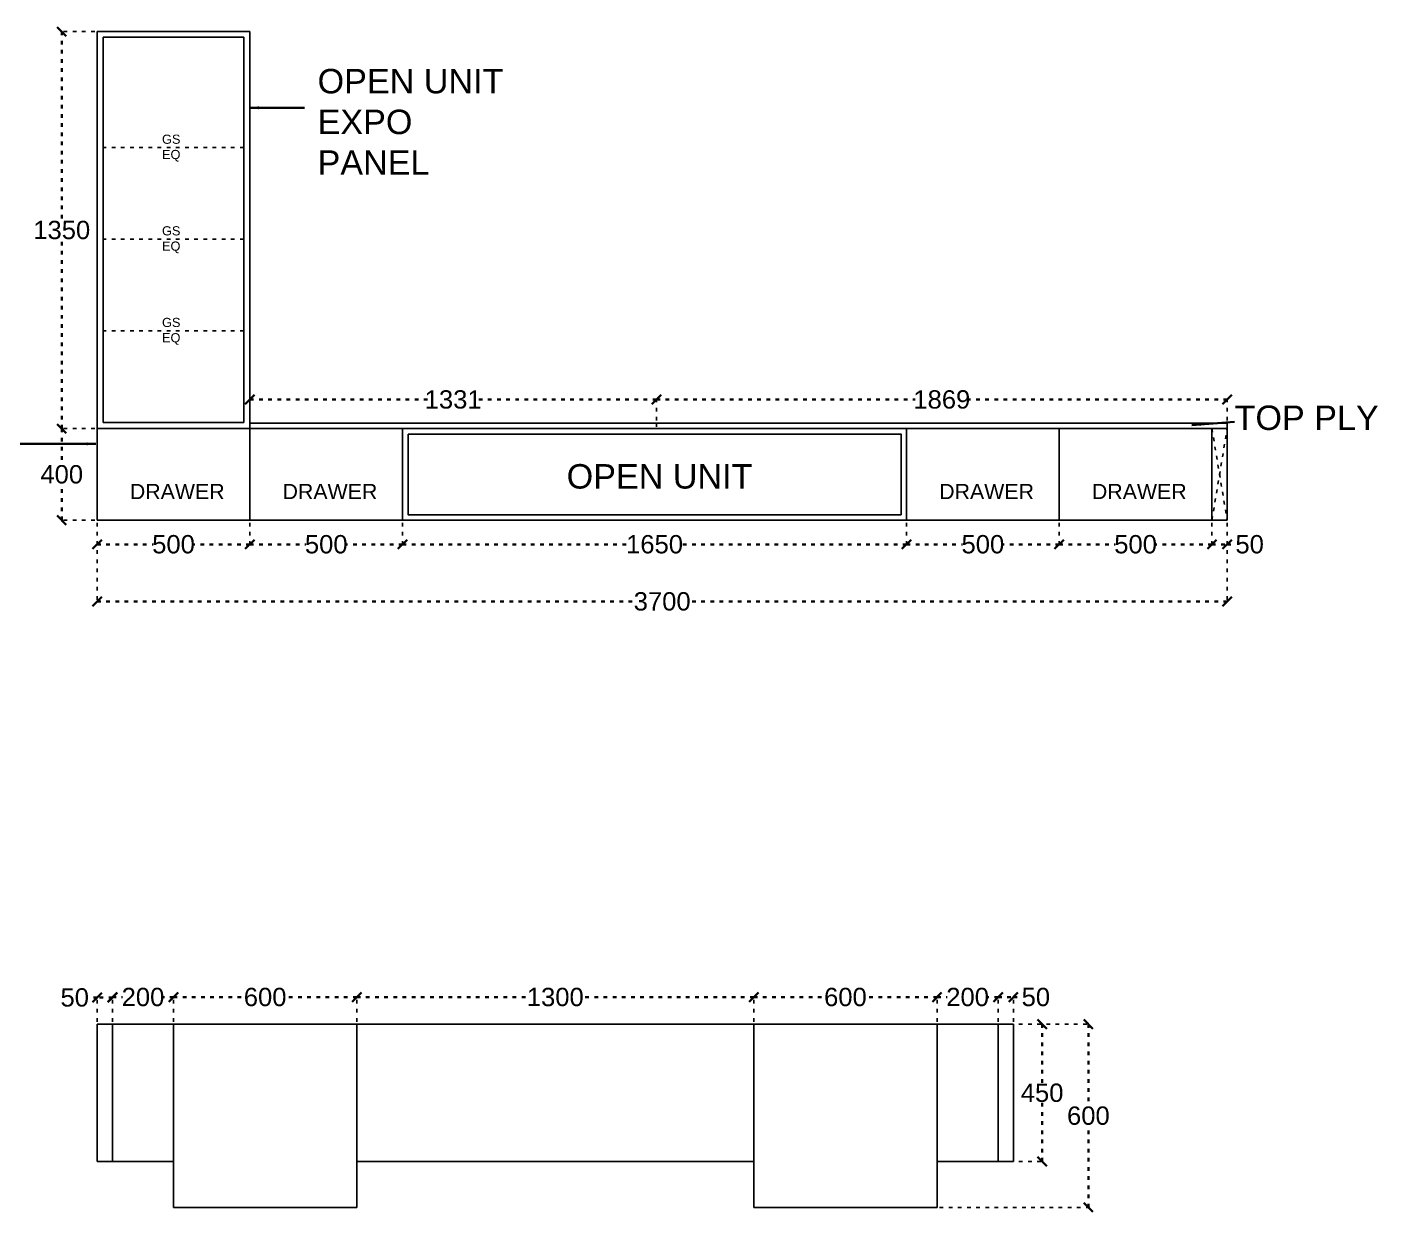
# Model space of a CAD drawing. Header units: millimetres. Extents: x 220712 to 1505573, y -354410 to 241923.
# Drawn here: x 316048 to 320472, y 122297 to 126177 of the extents above; entities that cross this region are included whole.
import ezdxf

# ---------------------------------------------------------------- set-up
doc = ezdxf.new("R2010")
doc.units = ezdxf.units.MM
doc.header["$MEASUREMENT"] = 0
doc.linetypes.add('ACAD_ISO03W100', pattern=[30, 12, -18])
doc.layers.add('Walls', color=253, linetype='Continuous')
doc.layers.add('Words', color=7, linetype='Continuous')
doc.styles.get("Standard").update_dxf_attribs({"font": 'arial.ttf'})
doc.dimstyles.get("Standard").update_dxf_attribs({"dimtxt": 60, "dimasz": 30, "dimexe": 7.75, "dimexo": 8.13, "dimgap": 0.63, "dimtad": 0, "dimtih": 1, "dimtoh": 1, "dimdec": 0, "dimzin": 0, "dimtxsty": 'Standard', "dimblk": 'OBLIQUE', "dimcen": 2.25, "dimclrd": 1, "dimclre": 1, "dimclrt": 1, "dimadec": 0, "dimazin": 0, "dimtfac": 1, "dimtdec": 0, "dimtofl": 0, "dimtmove": 0, "dimatfit": 3, "dimfxl": 1, "dimtolj": 1, "dimtzin": 0, "dimlwd": 30, "dimarcsym": 0})

# ---------------------------------------------------------------- blocks, each defined once
blk = doc.blocks.new('_Oblique')
at = {"color": 0, "linetype": 'ByBlock', "lineweight": -2}
blk.add_line((-0.5, -0.5), (0.5, 0.5), dxfattribs=at)
blk = doc.blocks.new('*D973')
at = {"layer": 'Defpoints', "color": 0, "linetype": 'ACAD_ISO03W100', "transparency": 16777216}
for p in [(316277.8, 124562.3), (316777.8, 124562.3), (316777.8, 124483.3)]:
    blk.add_point(p, dxfattribs=at)
at = {"layer": 'Walls', "color": 1, "linetype": 'ACAD_ISO03W100', "lineweight": -2, "transparency": 16777216}
for p, q in [((316277.8, 124554.1), (316277.8, 124475.5)), ((316777.8, 124554.1), (316777.8, 124475.5))]:
    blk.add_line(p, q, dxfattribs=at)
at = {"layer": 'Walls', "color": 1, "linetype": 'ACAD_ISO03W100', "lineweight": 30, "transparency": 16777216}
for p, q in [((316277.8, 124483.3), (316461, 124483.3)), ((316777.8, 124483.3), (316594.7, 124483.3))]:
    blk.add_line(p, q, dxfattribs=at)
at = {"layer": 'Walls', "color": 1, "linetype": 'ACAD_ISO03W100', "lineweight": 30, "transparency": 16777216, "xscale": 30, "yscale": 30, "zscale": 30, "rotation": 180}
blk.add_blockref('_Oblique', (316277.8, 124483.3), dxfattribs=at)
at = {"layer": 'Walls', "color": 1, "linetype": 'ACAD_ISO03W100', "lineweight": 30, "transparency": 16777216, "xscale": 30, "yscale": 30, "zscale": 30}
blk.add_blockref('_Oblique', (316777.8, 124483.3), dxfattribs=at)
at = {"layer": 'Walls', "color": 1, "linetype": 'ACAD_ISO03W100', "transparency": 16777216, "insert": (316527.8, 124483.3), "char_height": 60, "attachment_point": 5}
blk.add_mtext('\\A1;500', dxfattribs=at)
blk = doc.blocks.new('*D974')
at = {"layer": 'Defpoints', "color": 0, "linetype": 'ACAD_ISO03W100', "transparency": 16777216}
for p in [(316777.8, 124562.3), (317277.8, 124562.3), (317277.8, 124483.3)]:
    blk.add_point(p, dxfattribs=at)
at = {"layer": 'Walls', "color": 1, "linetype": 'ACAD_ISO03W100', "lineweight": -2, "transparency": 16777216}
for p, q in [((316777.8, 124554.1), (316777.8, 124475.5)), ((317277.8, 124554.1), (317277.8, 124475.5))]:
    blk.add_line(p, q, dxfattribs=at)
at = {"layer": 'Walls', "color": 1, "linetype": 'ACAD_ISO03W100', "lineweight": 30, "transparency": 16777216}
for p, q in [((316777.8, 124483.3), (316961, 124483.3)), ((317277.8, 124483.3), (317094.7, 124483.3))]:
    blk.add_line(p, q, dxfattribs=at)
at = {"layer": 'Walls', "color": 1, "linetype": 'ACAD_ISO03W100', "lineweight": 30, "transparency": 16777216, "xscale": 30, "yscale": 30, "zscale": 30, "rotation": 180}
blk.add_blockref('_Oblique', (316777.8, 124483.3), dxfattribs=at)
at = {"layer": 'Walls', "color": 1, "linetype": 'ACAD_ISO03W100', "lineweight": 30, "transparency": 16777216, "xscale": 30, "yscale": 30, "zscale": 30}
blk.add_blockref('_Oblique', (317277.8, 124483.3), dxfattribs=at)
at = {"layer": 'Walls', "color": 1, "linetype": 'ACAD_ISO03W100', "transparency": 16777216, "insert": (317027.8, 124483.3), "char_height": 60, "attachment_point": 5}
blk.add_mtext('\\A1;500', dxfattribs=at)
blk = doc.blocks.new('*D975')
at = {"layer": 'Defpoints', "color": 0, "linetype": 'ACAD_ISO03W100', "transparency": 16777216}
for p in [(317277.8, 124562.3), (318927.8, 124562.3), (318927.8, 124483.3)]:
    blk.add_point(p, dxfattribs=at)
at = {"layer": 'Walls', "color": 1, "linetype": 'ACAD_ISO03W100', "lineweight": -2, "transparency": 16777216}
for p, q in [((317277.8, 124554.1), (317277.8, 124475.5)), ((318927.8, 124554.1), (318927.8, 124475.5))]:
    blk.add_line(p, q, dxfattribs=at)
at = {"layer": 'Walls', "color": 1, "linetype": 'ACAD_ISO03W100', "lineweight": 30, "transparency": 16777216}
for p, q in [((317277.8, 124483.3), (318015.5, 124483.3)), ((318927.8, 124483.3), (318190.1, 124483.3))]:
    blk.add_line(p, q, dxfattribs=at)
at = {"layer": 'Walls', "color": 1, "linetype": 'ACAD_ISO03W100', "lineweight": 30, "transparency": 16777216, "xscale": 30, "yscale": 30, "zscale": 30, "rotation": 180}
blk.add_blockref('_Oblique', (317277.8, 124483.3), dxfattribs=at)
at = {"layer": 'Walls', "color": 1, "linetype": 'ACAD_ISO03W100', "lineweight": 30, "transparency": 16777216, "xscale": 30, "yscale": 30, "zscale": 30}
blk.add_blockref('_Oblique', (318927.8, 124483.3), dxfattribs=at)
at = {"layer": 'Walls', "color": 1, "linetype": 'ACAD_ISO03W100', "transparency": 16777216, "insert": (318102.8, 124483.3), "char_height": 60, "attachment_point": 5}
blk.add_mtext('\\A1;1650', dxfattribs=at)
blk = doc.blocks.new('*D976')
at = {"layer": 'Defpoints', "color": 0, "linetype": 'ACAD_ISO03W100', "transparency": 16777216}
for p in [(318927.8, 124562.3), (319427.8, 124562.3), (319427.8, 124483.3)]:
    blk.add_point(p, dxfattribs=at)
at = {"layer": 'Walls', "color": 1, "linetype": 'ACAD_ISO03W100', "lineweight": -2, "transparency": 16777216}
for p, q in [((318927.8, 124554.1), (318927.8, 124475.5)), ((319427.8, 124554.1), (319427.8, 124475.5))]:
    blk.add_line(p, q, dxfattribs=at)
at = {"layer": 'Walls', "color": 1, "linetype": 'ACAD_ISO03W100', "lineweight": 30, "transparency": 16777216}
for p, q in [((318927.8, 124483.3), (319111, 124483.3)), ((319427.8, 124483.3), (319244.7, 124483.3))]:
    blk.add_line(p, q, dxfattribs=at)
at = {"layer": 'Walls', "color": 1, "linetype": 'ACAD_ISO03W100', "lineweight": 30, "transparency": 16777216, "xscale": 30, "yscale": 30, "zscale": 30, "rotation": 180}
blk.add_blockref('_Oblique', (318927.8, 124483.3), dxfattribs=at)
at = {"layer": 'Walls', "color": 1, "linetype": 'ACAD_ISO03W100', "lineweight": 30, "transparency": 16777216, "xscale": 30, "yscale": 30, "zscale": 30}
blk.add_blockref('_Oblique', (319427.8, 124483.3), dxfattribs=at)
at = {"layer": 'Walls', "color": 1, "linetype": 'ACAD_ISO03W100', "transparency": 16777216, "insert": (319177.8, 124483.3), "char_height": 60, "attachment_point": 5}
blk.add_mtext('\\A1;500', dxfattribs=at)
blk = doc.blocks.new('*D977')
at = {"layer": 'Defpoints', "color": 0, "linetype": 'ACAD_ISO03W100', "transparency": 16777216}
for p in [(319427.8, 124562.3), (319927.8, 124562.3), (319927.8, 124483.3)]:
    blk.add_point(p, dxfattribs=at)
at = {"layer": 'Walls', "color": 1, "linetype": 'ACAD_ISO03W100', "lineweight": -2, "transparency": 16777216}
for p, q in [((319427.8, 124554.1), (319427.8, 124475.5)), ((319927.8, 124554.1), (319927.8, 124475.5))]:
    blk.add_line(p, q, dxfattribs=at)
at = {"layer": 'Walls', "color": 1, "linetype": 'ACAD_ISO03W100', "lineweight": 30, "transparency": 16777216}
for p, q in [((319427.8, 124483.3), (319611, 124483.3)), ((319927.8, 124483.3), (319744.7, 124483.3))]:
    blk.add_line(p, q, dxfattribs=at)
at = {"layer": 'Walls', "color": 1, "linetype": 'ACAD_ISO03W100', "lineweight": 30, "transparency": 16777216, "xscale": 30, "yscale": 30, "zscale": 30, "rotation": 180}
blk.add_blockref('_Oblique', (319427.8, 124483.3), dxfattribs=at)
at = {"layer": 'Walls', "color": 1, "linetype": 'ACAD_ISO03W100', "lineweight": 30, "transparency": 16777216, "xscale": 30, "yscale": 30, "zscale": 30}
blk.add_blockref('_Oblique', (319927.8, 124483.3), dxfattribs=at)
at = {"layer": 'Walls', "color": 1, "linetype": 'ACAD_ISO03W100', "transparency": 16777216, "insert": (319677.8, 124483.3), "char_height": 60, "attachment_point": 5}
blk.add_mtext('\\A1;500', dxfattribs=at)
blk = doc.blocks.new('*D978')
at = {"layer": 'Defpoints', "color": 0, "linetype": 'ACAD_ISO03W100', "transparency": 16777216}
for p in [(319927.8, 124562.3), (319977.8, 124562.3), (319977.8, 124483.3)]:
    blk.add_point(p, dxfattribs=at)
at = {"layer": 'Walls', "color": 1, "linetype": 'ACAD_ISO03W100', "lineweight": -2, "transparency": 16777216}
for p, q in [((319927.8, 124554.1), (319927.8, 124475.5)), ((319977.8, 124554.1), (319977.8, 124475.5))]:
    blk.add_line(p, q, dxfattribs=at)
at = {"layer": 'Walls', "color": 1, "linetype": 'ACAD_ISO03W100', "lineweight": 30, "transparency": 16777216}
for p, q in [((319927.8, 124483.3), (319977.8, 124483.3)), ((319977.8, 124483.3), (320007.8, 124483.3))]:
    blk.add_line(p, q, dxfattribs=at)
at = {"layer": 'Walls', "color": 1, "linetype": 'ACAD_ISO03W100', "lineweight": 30, "transparency": 16777216, "xscale": 30, "yscale": 30, "zscale": 30, "rotation": 180}
blk.add_blockref('_Oblique', (319927.8, 124483.3), dxfattribs=at)
at = {"layer": 'Walls', "color": 1, "linetype": 'ACAD_ISO03W100', "lineweight": 30, "transparency": 16777216, "xscale": 30, "yscale": 30, "zscale": 30}
blk.add_blockref('_Oblique', (319977.8, 124483.3), dxfattribs=at)
at = {"layer": 'Walls', "color": 1, "linetype": 'ACAD_ISO03W100', "transparency": 16777216, "insert": (320051.3, 124483.3), "char_height": 60, "attachment_point": 5}
blk.add_mtext('\\A1;50', dxfattribs=at)
blk = doc.blocks.new('*D916')
at = {"layer": 'Defpoints', "color": 0, "linetype": 'ACAD_ISO03W100', "transparency": 16777216}
for p in [(316277.8, 124562.3), (319977.8, 124562.3), (319977.8, 124296.3)]:
    blk.add_point(p, dxfattribs=at)
at = {"layer": 'Walls', "color": 1, "linetype": 'ACAD_ISO03W100', "lineweight": -2, "transparency": 16777216}
for p, q in [((316277.8, 124554.1), (316277.8, 124288.5)), ((319977.8, 124554.1), (319977.8, 124288.5))]:
    blk.add_line(p, q, dxfattribs=at)
at = {"layer": 'Walls', "color": 1, "linetype": 'ACAD_ISO03W100', "lineweight": 30, "transparency": 16777216}
for p, q in [((316277.8, 124296.3), (318037.7, 124296.3)), ((319977.8, 124296.3), (318217.9, 124296.3))]:
    blk.add_line(p, q, dxfattribs=at)
at = {"layer": 'Walls', "color": 1, "linetype": 'ACAD_ISO03W100', "lineweight": 30, "transparency": 16777216, "xscale": 30, "yscale": 30, "zscale": 30, "rotation": 180}
blk.add_blockref('_Oblique', (316277.8, 124296.3), dxfattribs=at)
at = {"layer": 'Walls', "color": 1, "linetype": 'ACAD_ISO03W100', "lineweight": 30, "transparency": 16777216, "xscale": 30, "yscale": 30, "zscale": 30}
blk.add_blockref('_Oblique', (319977.8, 124296.3), dxfattribs=at)
at = {"layer": 'Walls', "color": 1, "linetype": 'ACAD_ISO03W100', "transparency": 16777216, "insert": (318127.8, 124296.3), "char_height": 60, "attachment_point": 5}
blk.add_mtext('\\A1;3700', dxfattribs=at)
blk = doc.blocks.new('*D979')
at = {"layer": 'Defpoints', "color": 0, "linetype": 'ACAD_ISO03W100', "transparency": 16777216}
for p in [(316161.8, 124862.3), (316277.8, 124862.3), (316277.8, 124562.3)]:
    blk.add_point(p, dxfattribs=at)
at = {"layer": 'Walls', "color": 1, "linetype": 'ACAD_ISO03W100', "lineweight": -2, "transparency": 16777216}
for p, q in [((316269.7, 124862.3), (316154.1, 124862.3)), ((316269.7, 124562.3), (316154.1, 124562.3))]:
    blk.add_line(p, q, dxfattribs=at)
at = {"layer": 'Walls', "color": 1, "linetype": 'ACAD_ISO03W100', "lineweight": 30, "transparency": 16777216}
for p, q in [((316161.8, 124862.3), (316161.8, 124743.5)), ((316161.8, 124562.3), (316161.8, 124681))]:
    blk.add_line(p, q, dxfattribs=at)
at = {"layer": 'Walls', "color": 1, "linetype": 'ACAD_ISO03W100', "lineweight": 30, "transparency": 16777216, "xscale": 30, "yscale": 30, "zscale": 30}
for p, rotation in [((316161.8, 124862.3), 90), ((316161.8, 124562.3), 270)]:
    blk.add_blockref('_Oblique', p, dxfattribs=dict(at, rotation=rotation))
at = {"layer": 'Walls', "color": 1, "linetype": 'ACAD_ISO03W100', "transparency": 16777216, "insert": (316161.8, 124712.3), "char_height": 60, "attachment_point": 5}
blk.add_mtext('\\A1;400', dxfattribs=at)
blk = doc.blocks.new('*D980')
at = {"layer": 'Defpoints', "color": 0, "linetype": 'ACAD_ISO03W100', "transparency": 16777216}
for p in [(316161.8, 126162.3), (316277.8, 126162.3), (316277.8, 124862.3)]:
    blk.add_point(p, dxfattribs=at)
at = {"layer": 'Walls', "color": 1, "linetype": 'ACAD_ISO03W100', "lineweight": -2, "transparency": 16777216}
for p, q in [((316269.7, 126162.3), (316154.1, 126162.3)), ((316269.7, 124862.3), (316154.1, 124862.3))]:
    blk.add_line(p, q, dxfattribs=at)
at = {"layer": 'Walls', "color": 1, "linetype": 'ACAD_ISO03W100', "lineweight": 30, "transparency": 16777216}
for p, q in [((316161.8, 126162.3), (316161.8, 125543.5)), ((316161.8, 124862.3), (316161.8, 125481))]:
    blk.add_line(p, q, dxfattribs=at)
at = {"layer": 'Walls', "color": 1, "linetype": 'ACAD_ISO03W100', "lineweight": 30, "transparency": 16777216, "xscale": 30, "yscale": 30, "zscale": 30}
for p, rotation in [((316161.8, 126162.3), 90), ((316161.8, 124862.3), 270)]:
    blk.add_blockref('_Oblique', p, dxfattribs=dict(at, rotation=rotation))
at = {"layer": 'Walls', "color": 1, "linetype": 'ACAD_ISO03W100', "transparency": 16777216, "insert": (316161.8, 125512.3), "char_height": 60, "attachment_point": 5}
blk.add_mtext('\\A1;1350', dxfattribs=at)
blk = doc.blocks.new('*D995')
at = {"layer": 'Defpoints', "color": 0, "linetype": 'ACAD_ISO03W100', "transparency": 16777216}
for p in [(319027.8, 123000.8), (318427.8, 122912.3), (319027.8, 122912.3)]:
    blk.add_point(p, dxfattribs=at)
at = {"layer": 'Walls', "color": 1, "linetype": 'ACAD_ISO03W100', "lineweight": -2, "transparency": 16777216}
for p, q in [((318427.8, 122920.4), (318427.8, 123008.5)), ((319027.8, 122920.4), (319027.8, 123008.5))]:
    blk.add_line(p, q, dxfattribs=at)
at = {"layer": 'Walls', "color": 1, "linetype": 'ACAD_ISO03W100', "lineweight": 30, "transparency": 16777216}
for p, q in [((318427.8, 123000.8), (318660.9, 123000.8)), ((319027.8, 123000.8), (318794.8, 123000.8))]:
    blk.add_line(p, q, dxfattribs=at)
at = {"layer": 'Walls', "color": 1, "linetype": 'ACAD_ISO03W100', "lineweight": 30, "transparency": 16777216, "xscale": 30, "yscale": 30, "zscale": 30, "rotation": 180}
blk.add_blockref('_Oblique', (318427.8, 123000.8), dxfattribs=at)
at = {"layer": 'Walls', "color": 1, "linetype": 'ACAD_ISO03W100', "lineweight": 30, "transparency": 16777216, "xscale": 30, "yscale": 30, "zscale": 30}
blk.add_blockref('_Oblique', (319027.8, 123000.8), dxfattribs=at)
at = {"layer": 'Walls', "color": 1, "linetype": 'ACAD_ISO03W100', "transparency": 16777216, "insert": (318727.8, 123000.8), "char_height": 60, "attachment_point": 5}
blk.add_mtext('\\A1;600', dxfattribs=at)
blk = doc.blocks.new('*D996')
at = {"layer": 'Defpoints', "color": 0, "linetype": 'ACAD_ISO03W100', "transparency": 16777216}
for p in [(319227.8, 123000.8), (319027.8, 122912.3), (319227.8, 122912.3)]:
    blk.add_point(p, dxfattribs=at)
at = {"layer": 'Walls', "color": 1, "linetype": 'ACAD_ISO03W100', "lineweight": -2, "transparency": 16777216}
for p, q in [((319027.8, 122920.4), (319027.8, 123008.5)), ((319227.8, 122920.4), (319227.8, 123008.5))]:
    blk.add_line(p, q, dxfattribs=at)
at = {"layer": 'Walls', "color": 1, "linetype": 'ACAD_ISO03W100', "lineweight": 30, "transparency": 16777216}
for p, q in [((319027.8, 123000.8), (319060.5, 123000.8)), ((319227.8, 123000.8), (319195.2, 123000.8))]:
    blk.add_line(p, q, dxfattribs=at)
at = {"layer": 'Walls', "color": 1, "linetype": 'ACAD_ISO03W100', "lineweight": 30, "transparency": 16777216, "xscale": 30, "yscale": 30, "zscale": 30, "rotation": 180}
blk.add_blockref('_Oblique', (319027.8, 123000.8), dxfattribs=at)
at = {"layer": 'Walls', "color": 1, "linetype": 'ACAD_ISO03W100', "lineweight": 30, "transparency": 16777216, "xscale": 30, "yscale": 30, "zscale": 30}
blk.add_blockref('_Oblique', (319227.8, 123000.8), dxfattribs=at)
at = {"layer": 'Walls', "color": 1, "linetype": 'ACAD_ISO03W100', "transparency": 16777216, "insert": (319127.8, 123000.8), "char_height": 60, "attachment_point": 5}
blk.add_mtext('\\A1;200', dxfattribs=at)
blk = doc.blocks.new('*D997')
at = {"layer": 'Defpoints', "color": 0, "linetype": 'ACAD_ISO03W100', "transparency": 16777216}
for p in [(317127.8, 123000.8), (317127.8, 122912.3), (318427.8, 122912.3)]:
    blk.add_point(p, dxfattribs=at)
at = {"layer": 'Walls', "color": 1, "linetype": 'ACAD_ISO03W100', "lineweight": -2, "transparency": 16777216}
for p, q in [((317127.8, 122920.4), (317127.8, 123008.5)), ((318427.8, 122920.4), (318427.8, 123008.5))]:
    blk.add_line(p, q, dxfattribs=at)
at = {"layer": 'Walls', "color": 1, "linetype": 'ACAD_ISO03W100', "lineweight": 30, "transparency": 16777216}
for p, q in [((317127.8, 123000.8), (317690.5, 123000.8)), ((318427.8, 123000.8), (317865.1, 123000.8))]:
    blk.add_line(p, q, dxfattribs=at)
at = {"layer": 'Walls', "color": 1, "linetype": 'ACAD_ISO03W100', "lineweight": 30, "transparency": 16777216, "xscale": 30, "yscale": 30, "zscale": 30, "rotation": 180}
blk.add_blockref('_Oblique', (317127.8, 123000.8), dxfattribs=at)
at = {"layer": 'Walls', "color": 1, "linetype": 'ACAD_ISO03W100', "lineweight": 30, "transparency": 16777216, "xscale": 30, "yscale": 30, "zscale": 30}
blk.add_blockref('_Oblique', (318427.8, 123000.8), dxfattribs=at)
at = {"layer": 'Walls', "color": 1, "linetype": 'ACAD_ISO03W100', "transparency": 16777216, "insert": (317777.8, 123000.8), "char_height": 60, "attachment_point": 5}
blk.add_mtext('\\A1;1300', dxfattribs=at)
blk = doc.blocks.new('*D998')
at = {"layer": 'Defpoints', "color": 0, "linetype": 'ACAD_ISO03W100', "transparency": 16777216}
for p in [(316527.8, 123000.8), (316527.8, 122912.3), (317127.8, 122912.3)]:
    blk.add_point(p, dxfattribs=at)
at = {"layer": 'Walls', "color": 1, "linetype": 'ACAD_ISO03W100', "lineweight": -2, "transparency": 16777216}
for p, q in [((316527.8, 122920.4), (316527.8, 123008.5)), ((317127.8, 122920.4), (317127.8, 123008.5))]:
    blk.add_line(p, q, dxfattribs=at)
at = {"layer": 'Walls', "color": 1, "linetype": 'ACAD_ISO03W100', "lineweight": 30, "transparency": 16777216}
for p, q in [((316527.8, 123000.8), (316760.9, 123000.8)), ((317127.8, 123000.8), (316894.8, 123000.8))]:
    blk.add_line(p, q, dxfattribs=at)
at = {"layer": 'Walls', "color": 1, "linetype": 'ACAD_ISO03W100', "lineweight": 30, "transparency": 16777216, "xscale": 30, "yscale": 30, "zscale": 30, "rotation": 180}
blk.add_blockref('_Oblique', (316527.8, 123000.8), dxfattribs=at)
at = {"layer": 'Walls', "color": 1, "linetype": 'ACAD_ISO03W100', "lineweight": 30, "transparency": 16777216, "xscale": 30, "yscale": 30, "zscale": 30}
blk.add_blockref('_Oblique', (317127.8, 123000.8), dxfattribs=at)
at = {"layer": 'Walls', "color": 1, "linetype": 'ACAD_ISO03W100', "transparency": 16777216, "insert": (316827.8, 123000.8), "char_height": 60, "attachment_point": 5}
blk.add_mtext('\\A1;600', dxfattribs=at)
blk = doc.blocks.new('*D999')
at = {"layer": 'Defpoints', "color": 0, "linetype": 'ACAD_ISO03W100', "transparency": 16777216}
for p in [(316327.8, 123000.8), (316327.8, 122912.3), (316527.8, 122912.3)]:
    blk.add_point(p, dxfattribs=at)
at = {"layer": 'Walls', "color": 1, "linetype": 'ACAD_ISO03W100', "lineweight": -2, "transparency": 16777216}
for p, q in [((316327.8, 122920.4), (316327.8, 123008.5)), ((316527.8, 122920.4), (316527.8, 123008.5))]:
    blk.add_line(p, q, dxfattribs=at)
at = {"layer": 'Walls', "color": 1, "linetype": 'ACAD_ISO03W100', "lineweight": 30, "transparency": 16777216}
for p, q in [((316327.8, 123000.8), (316360.5, 123000.8)), ((316527.8, 123000.8), (316495.2, 123000.8))]:
    blk.add_line(p, q, dxfattribs=at)
at = {"layer": 'Walls', "color": 1, "linetype": 'ACAD_ISO03W100', "lineweight": 30, "transparency": 16777216, "xscale": 30, "yscale": 30, "zscale": 30, "rotation": 180}
blk.add_blockref('_Oblique', (316327.8, 123000.8), dxfattribs=at)
at = {"layer": 'Walls', "color": 1, "linetype": 'ACAD_ISO03W100', "lineweight": 30, "transparency": 16777216, "xscale": 30, "yscale": 30, "zscale": 30}
blk.add_blockref('_Oblique', (316527.8, 123000.8), dxfattribs=at)
at = {"layer": 'Walls', "color": 1, "linetype": 'ACAD_ISO03W100', "transparency": 16777216, "insert": (316427.8, 123000.8), "char_height": 60, "attachment_point": 5}
blk.add_mtext('\\A1;200', dxfattribs=at)
blk = doc.blocks.new('*D1000')
at = {"layer": 'Defpoints', "color": 0, "linetype": 'ACAD_ISO03W100', "transparency": 16777216}
for p in [(316277.8, 122999.5), (316277.8, 122912.3), (316327.8, 122912.3)]:
    blk.add_point(p, dxfattribs=at)
at = {"layer": 'Walls', "color": 1, "linetype": 'ACAD_ISO03W100', "lineweight": 30, "transparency": 16777216}
for p, q in [((316277.8, 122999.5), (316247.8, 122999.5)), ((316327.8, 122999.5), (316277.8, 122999.5))]:
    blk.add_line(p, q, dxfattribs=at)
at = {"layer": 'Walls', "color": 1, "linetype": 'ACAD_ISO03W100', "lineweight": -2, "transparency": 16777216}
for p, q in [((316277.8, 122920.4), (316277.8, 123007.3)), ((316327.8, 122920.4), (316327.8, 123007.3))]:
    blk.add_line(p, q, dxfattribs=at)
at = {"layer": 'Walls', "color": 1, "linetype": 'ACAD_ISO03W100', "lineweight": 30, "transparency": 16777216, "xscale": 30, "yscale": 30, "zscale": 30, "rotation": 180}
blk.add_blockref('_Oblique', (316277.8, 122999.5), dxfattribs=at)
at = {"layer": 'Walls', "color": 1, "linetype": 'ACAD_ISO03W100', "lineweight": 30, "transparency": 16777216, "xscale": 30, "yscale": 30, "zscale": 30}
blk.add_blockref('_Oblique', (316327.8, 122999.5), dxfattribs=at)
at = {"layer": 'Walls', "color": 1, "linetype": 'ACAD_ISO03W100', "transparency": 16777216, "insert": (316204.3, 122999.5), "char_height": 60, "attachment_point": 5}
blk.add_mtext('\\A1;50', dxfattribs=at)
blk = doc.blocks.new('*D1013')
at = {"layer": 'Defpoints', "color": 0, "linetype": 'ACAD_ISO03W100', "transparency": 16777216}
for p in [(319227.8, 122912.3), (319227.8, 122462.3), (319371.8, 122462.3)]:
    blk.add_point(p, dxfattribs=at)
at = {"layer": 'Walls', "color": 1, "linetype": 'ACAD_ISO03W100', "lineweight": -2, "transparency": 16777216}
for p, q in [((319236, 122912.3), (319379.6, 122912.3)), ((319236, 122462.3), (319379.6, 122462.3))]:
    blk.add_line(p, q, dxfattribs=at)
at = {"layer": 'Walls', "color": 1, "linetype": 'ACAD_ISO03W100', "lineweight": 30, "transparency": 16777216}
for p, q in [((319371.8, 122912.3), (319371.8, 122718.5)), ((319371.8, 122462.3), (319371.8, 122656))]:
    blk.add_line(p, q, dxfattribs=at)
at = {"layer": 'Walls', "color": 1, "linetype": 'ACAD_ISO03W100', "lineweight": 30, "transparency": 16777216, "xscale": 30, "yscale": 30, "zscale": 30}
for p, rotation in [((319371.8, 122912.3), 90), ((319371.8, 122462.3), 270)]:
    blk.add_blockref('_Oblique', p, dxfattribs=dict(at, rotation=rotation))
at = {"layer": 'Walls', "color": 1, "linetype": 'ACAD_ISO03W100', "transparency": 16777216, "insert": (319371.8, 122687.3), "char_height": 60, "attachment_point": 5}
blk.add_mtext('\\A1;450', dxfattribs=at)
blk = doc.blocks.new('*D1014')
at = {"layer": 'Defpoints', "color": 0, "linetype": 'ACAD_ISO03W100', "transparency": 16777216}
for p in [(319227.8, 122912.3), (319027.8, 122312.3), (319523.3, 122312.3)]:
    blk.add_point(p, dxfattribs=at)
at = {"layer": 'Walls', "color": 1, "linetype": 'ACAD_ISO03W100', "lineweight": -2, "transparency": 16777216}
for p, q in [((319236, 122912.3), (319531.1, 122912.3)), ((319036, 122312.3), (319531.1, 122312.3))]:
    blk.add_line(p, q, dxfattribs=at)
at = {"layer": 'Walls', "color": 1, "linetype": 'ACAD_ISO03W100', "lineweight": 30, "transparency": 16777216}
for p, q in [((319523.3, 122912.3), (319523.3, 122643.5)), ((319523.3, 122312.3), (319523.3, 122581))]:
    blk.add_line(p, q, dxfattribs=at)
at = {"layer": 'Walls', "color": 1, "linetype": 'ACAD_ISO03W100', "lineweight": 30, "transparency": 16777216, "xscale": 30, "yscale": 30, "zscale": 30}
for p, rotation in [((319523.3, 122912.3), 90), ((319523.3, 122312.3), 270)]:
    blk.add_blockref('_Oblique', p, dxfattribs=dict(at, rotation=rotation))
at = {"layer": 'Walls', "color": 1, "linetype": 'ACAD_ISO03W100', "transparency": 16777216, "insert": (319523.3, 122612.3), "char_height": 60, "attachment_point": 5}
blk.add_mtext('\\A1;600', dxfattribs=at)
blk = doc.blocks.new('*D1277')
at = {"layer": 'Defpoints', "color": 0, "linetype": 'ACAD_ISO03W100', "transparency": 16777216}
for p in [(318109, 124957.5), (316777.8, 124880.3), (318109, 124880.3)]:
    blk.add_point(p, dxfattribs=at)
at = {"layer": 'Walls', "color": 1, "linetype": 'ACAD_ISO03W100', "lineweight": -2, "transparency": 16777216}
for p, q in [((316777.8, 124888.4), (316777.8, 124965.2)), ((318109, 124888.4), (318109, 124965.2))]:
    blk.add_line(p, q, dxfattribs=at)
at = {"layer": 'Walls', "color": 1, "linetype": 'ACAD_ISO03W100', "lineweight": 30, "transparency": 16777216}
for p, q in [((316777.8, 124957.5), (317361.8, 124957.5)), ((318109, 124957.5), (317525, 124957.5))]:
    blk.add_line(p, q, dxfattribs=at)
at = {"layer": 'Walls', "color": 1, "linetype": 'ACAD_ISO03W100', "lineweight": 30, "transparency": 16777216, "xscale": 30, "yscale": 30, "zscale": 30, "rotation": 180}
blk.add_blockref('_Oblique', (316777.8, 124957.5), dxfattribs=at)
at = {"layer": 'Walls', "color": 1, "linetype": 'ACAD_ISO03W100', "lineweight": 30, "transparency": 16777216, "xscale": 30, "yscale": 30, "zscale": 30}
blk.add_blockref('_Oblique', (318109, 124957.5), dxfattribs=at)
at = {"layer": 'Walls', "color": 1, "linetype": 'ACAD_ISO03W100', "transparency": 16777216, "insert": (317443.4, 124957.5), "char_height": 60, "attachment_point": 5}
blk.add_mtext('\\A1;1331', dxfattribs=at)
blk = doc.blocks.new('*D1278')
at = {"layer": 'Defpoints', "color": 0, "linetype": 'ACAD_ISO03W100', "transparency": 16777216}
for p in [(319977.8, 124957.5), (318109, 124880.3), (319977.8, 124880.3)]:
    blk.add_point(p, dxfattribs=at)
at = {"layer": 'Walls', "color": 1, "linetype": 'ACAD_ISO03W100', "lineweight": -2, "transparency": 16777216}
for p, q in [((318109, 124888.4), (318109, 124965.2)), ((319977.8, 124888.4), (319977.8, 124965.2))]:
    blk.add_line(p, q, dxfattribs=at)
at = {"layer": 'Walls', "color": 1, "linetype": 'ACAD_ISO03W100', "lineweight": 30, "transparency": 16777216}
for p, q in [((318109, 124957.5), (318956, 124957.5)), ((319977.8, 124957.5), (319130.9, 124957.5))]:
    blk.add_line(p, q, dxfattribs=at)
at = {"layer": 'Walls', "color": 1, "linetype": 'ACAD_ISO03W100', "lineweight": 30, "transparency": 16777216, "xscale": 30, "yscale": 30, "zscale": 30, "rotation": 180}
blk.add_blockref('_Oblique', (318109, 124957.5), dxfattribs=at)
at = {"layer": 'Walls', "color": 1, "linetype": 'ACAD_ISO03W100', "lineweight": 30, "transparency": 16777216, "xscale": 30, "yscale": 30, "zscale": 30}
blk.add_blockref('_Oblique', (319977.8, 124957.5), dxfattribs=at)
at = {"layer": 'Walls', "color": 1, "linetype": 'ACAD_ISO03W100', "transparency": 16777216, "insert": (319043.4, 124957.5), "char_height": 60, "attachment_point": 5}
blk.add_mtext('\\A1;1869', dxfattribs=at)
blk = doc.blocks.new('*D1294')
at = {"layer": 'Defpoints', "color": 0, "linetype": 'ACAD_ISO03W100', "transparency": 16777216}
for p in [(319277.8, 123000.8), (319227.8, 122912.3), (319277.8, 122912.3)]:
    blk.add_point(p, dxfattribs=at)
at = {"layer": 'Walls', "color": 1, "linetype": 'ACAD_ISO03W100', "lineweight": -2, "transparency": 16777216}
for p, q in [((319227.8, 122920.4), (319227.8, 123008.5)), ((319277.8, 122920.4), (319277.8, 123008.5))]:
    blk.add_line(p, q, dxfattribs=at)
at = {"layer": 'Walls', "color": 1, "linetype": 'ACAD_ISO03W100', "lineweight": 30, "transparency": 16777216}
for p, q in [((319227.8, 123000.8), (319277.8, 123000.8)), ((319277.8, 123000.8), (319307.8, 123000.8))]:
    blk.add_line(p, q, dxfattribs=at)
at = {"layer": 'Walls', "color": 1, "linetype": 'ACAD_ISO03W100', "lineweight": 30, "transparency": 16777216, "xscale": 30, "yscale": 30, "zscale": 30, "rotation": 180}
blk.add_blockref('_Oblique', (319227.8, 123000.8), dxfattribs=at)
at = {"layer": 'Walls', "color": 1, "linetype": 'ACAD_ISO03W100', "lineweight": 30, "transparency": 16777216, "xscale": 30, "yscale": 30, "zscale": 30}
blk.add_blockref('_Oblique', (319277.8, 123000.8), dxfattribs=at)
at = {"layer": 'Walls', "color": 1, "linetype": 'ACAD_ISO03W100', "transparency": 16777216, "insert": (319351.3, 123000.8), "char_height": 60, "attachment_point": 5}
blk.add_mtext('\\A1;50', dxfattribs=at)

msp = doc.modelspace()

# ---------------------------------------------------------------- linework, layer by layer
at = {"layer": 'Walls', "color": 18, "true_color": 0x000000}
for p, q in [((316277.8, 126162.3), (316777.8, 126162.3)), ((316277.8, 124562.3), (316277.8, 126162.3)), ((316777.8, 124562.3), (316777.8, 126162.3)), ((316297.8, 126144.3), (316757.8, 126144.3)), ((316297.8, 124882.3), (316297.8, 126144.3)), ((316757.8, 126144.3), (316757.8, 124882.3)), ((316757.8, 124882.3), (316297.8, 124882.3)), ((316777.8, 124880.3), (319977.8, 124880.3)), ((319977.8, 124880.3), (319977.8, 124562.3)), ((316277.8, 124862.3), (316777.8, 124862.3)), ((316777.8, 124862.3), (317277.8, 124862.3)), ((317277.8, 124862.3), (318927.8, 124862.3)), ((317277.8, 124562.3), (317277.8, 124862.3)), ((318927.8, 124862.3), (319427.8, 124862.3)), ((318927.8, 124862.3), (318927.8, 124562.3)), ((319427.8, 124862.3), (319927.8, 124862.3)), ((319427.8, 124862.3), (319427.8, 124562.3)), ((319927.8, 124862.3), (319977.8, 124862.3)), ((319927.8, 124862.3), (319927.8, 124562.3)), ((319977.8, 124562.3), (316277.8, 124562.3)), ((316277.8, 122912.3), (316327.8, 122912.3)), ((316277.8, 122462.3), (316277.8, 122912.3)), ((316327.8, 122912.3), (316527.8, 122912.3)), ((316327.8, 122462.3), (316327.8, 122912.3)), ((316527.8, 122912.3), (317127.8, 122912.3)), ((316527.8, 122312.3), (316527.8, 122912.3)), ((317127.8, 122912.3), (318427.8, 122912.3)), ((317127.8, 122312.3), (317127.8, 122912.3)), ((318427.8, 122912.3), (319027.8, 122912.3)), ((318427.8, 122312.3), (318427.8, 122912.3)), ((319027.8, 122912.3), (319277.8, 122912.3)), ((319027.8, 122312.3), (319027.8, 122912.3)), ((319227.8, 122912.3), (319227.8, 122462.3)), ((319277.8, 122912.3), (319277.8, 122462.3)), ((316527.8, 122462.3), (316277.8, 122462.3)), ((318427.8, 122462.3), (317127.8, 122462.3)), ((319277.8, 122462.3), (319027.8, 122462.3)), ((316527.8, 122312.3), (317127.8, 122312.3)), ((318427.8, 122312.3), (319027.8, 122312.3))]:
    msp.add_line(p, q, dxfattribs=at)
at = {"layer": 'Walls', "color": 141, "linetype": 'ACAD_ISO03W100', "true_color": 0xadddf7}
for p, q in [((316757.8, 125782.3), (316297.8, 125782.3)), ((316757.8, 125482.3), (316297.8, 125482.3)), ((316757.8, 125182.3), (316297.8, 125182.3))]:
    msp.add_line(p, q, dxfattribs=at)
at = {"layer": 'Walls', "color": 240, "linetype": 'ACAD_ISO03W100', "true_color": 0xed1f24}
msp.add_line((318109, 124880.3), (318109, 124862.3), dxfattribs=at)
at = {"layer": 'Walls', "color": 18, "true_color": 0x000000}
for points in [[(317277.8, 124862.3), (318927.8, 124862.3), (318927.8, 124562.3), (317277.8, 124562.3)], [(317295.8, 124844.3), (318909.8, 124844.3), (318909.8, 124580.3), (317295.8, 124580.3)]]:
    msp.add_lwpolyline(points, close=True, dxfattribs=at)
at = {"layer": 'Walls', "color": 240, "linetype": 'ACAD_ISO03W100', "true_color": 0xed1f24}
msp.add_lwpolyline([(319927.8, 124562.3), (319977.8, 124862.3), (319927.8, 124862.3), (319977.8, 124562.3)], dxfattribs=at)

# ---------------------------------------------------------------- texts
at = {"color": 7, "char_height": 50, "attachment_point": 1}
for insert in [(316384.8, 124681.3), (316884.8, 124681.3), (319034.8, 124681.3), (319534.8, 124681.3)]:
    msp.add_mtext_dynamic_manual_height_columns('DRAWER', width=300.775, gutter_width=1213, heights=[0], dxfattribs=dict(at, insert=insert))
at = {"layer": 'Words', "color": 0, "attachment_point": 1}
for s, width, heights, insert, char_height in [('OPEN UNIT EXPO PANEL', 640.366, [440.1], (316999.5, 126040), 80), ('GS\\PEQ', 1178.022, [0], (316490, 125824.9), 30), ('GS\\PEQ', 1178.022, [0], (316490, 125524.9), 30), ('GS\\PEQ', 1178.022, [0], (316490, 125224.9), 30), ('TOP PLY', 561.99, [440.1], (320002, 124937.8), 80), ('OPEN UNIT', 640.366, [440.1], (317815, 124746), 80)]:
    msp.add_mtext_dynamic_manual_height_columns(s, width=width, gutter_width=866.4, heights=heights, dxfattribs=dict(at, insert=insert, char_height=char_height))

# ---------------------------------------------------------------- dimensions: what is measured, and where the dimension line sits
at = {"layer": 'Walls', "color": 18, "linetype": 'ACAD_ISO03W100', "true_color": 0x000000}
for base, p1, p2, text, picture, middle in [((316161.8, 126162.3), (316277.8, 124862.3), (316277.8, 126162.3), '1350', '*D980', (316161.8, 125512.3)), ((316161.8, 124862.3), (316277.8, 124562.3), (316277.8, 124862.3), '400', '*D979', (316161.8, 124712.3))]:
    dim = msp.add_linear_dim(base=base, p1=p1, p2=p2, angle=90, text=text, dimstyle='Standard', dxfattribs=at)
    dim.commit()
    dim.dimension.update_dxf_attribs({"geometry": picture, "text_midpoint": middle})
at = {"layer": 'Walls', "color": 240, "linetype": 'ACAD_ISO03W100', "true_color": 0xed1f24}
for base, p1, p2, picture, middle in [((318109, 124957.5), (316777.8, 124880.3), (318109, 124880.3), '*D1277', (317443.4, 124957.5)), ((319977.8, 124957.5), (318109, 124880.3), (319977.8, 124880.3), '*D1278', (319043.4, 124957.5))]:
    dim = msp.add_linear_dim(base=base, p1=p1, p2=p2, dimstyle='Standard', dxfattribs=at)
    dim.commit()
    dim.dimension.update_dxf_attribs({"geometry": picture, "text_midpoint": middle})
at = {"layer": 'Walls', "color": 18, "linetype": 'ACAD_ISO03W100', "true_color": 0x000000}
for base, p1, p2, picture, middle in [((316777.8, 124483.3), (316277.8, 124562.3), (316777.8, 124562.3), '*D973', (316527.8, 124483.3)), ((319977.8, 124296.3), (316277.8, 124562.3), (319977.8, 124562.3), '*D916', (318127.8, 124296.3)), ((317277.8, 124483.3), (316777.8, 124562.3), (317277.8, 124562.3), '*D974', (317027.8, 124483.3)), ((318927.8, 124483.3), (317277.8, 124562.3), (318927.8, 124562.3), '*D975', (318102.8, 124483.3)), ((319427.8, 124483.3), (318927.8, 124562.3), (319427.8, 124562.3), '*D976', (319177.8, 124483.3)), ((319927.8, 124483.3), (319427.8, 124562.3), (319927.8, 124562.3), '*D977', (319677.8, 124483.3)), ((319977.8, 124483.3), (319927.8, 124562.3), (319977.8, 124562.3), '*D978', (320051.3, 124483.3)), ((316277.8, 122999.5), (316327.8, 122912.3), (316277.8, 122912.3), '*D1000', (316204.3, 122999.5)), ((316327.8, 123000.8), (316527.8, 122912.3), (316327.8, 122912.3), '*D999', (316427.8, 123000.8)), ((316527.8, 123000.8), (317127.8, 122912.3), (316527.8, 122912.3), '*D998', (316827.8, 123000.8)), ((317127.8, 123000.8), (318427.8, 122912.3), (317127.8, 122912.3), '*D997', (317777.8, 123000.8)), ((319027.8, 123000.8), (318427.8, 122912.3), (319027.8, 122912.3), '*D995', (318727.8, 123000.8)), ((319227.8, 123000.8), (319027.8, 122912.3), (319227.8, 122912.3), '*D996', (319127.8, 123000.8)), ((319277.8, 123000.8), (319227.8, 122912.3), (319277.8, 122912.3), '*D1294', (319351.3, 123000.8))]:
    dim = msp.add_linear_dim(base=base, p1=p1, p2=p2, dimstyle='Standard', dxfattribs=at)
    dim.commit()
    dim.dimension.update_dxf_attribs({"geometry": picture, "text_midpoint": middle})
for base, p2, picture, middle in [((319523.3, 122312.3), (319027.8, 122312.3), '*D1014', (319523.3, 122612.3)), ((319371.8, 122462.3), (319227.8, 122462.3), '*D1013', (319371.8, 122687.3))]:
    dim = msp.add_linear_dim(base=base, p1=(319227.8, 122912.3), p2=p2, angle=90, dimstyle='Standard', dxfattribs=at)
    dim.commit()
    dim.dimension.update_dxf_attribs({"geometry": picture, "text_midpoint": middle})

# ---------------------------------------------------------------- leaders
at = {"layer": 'Walls', "color": 252, "linetype": 'ByBlock', "true_color": 0x939598}
for points in [[(316777.8, 125912.9), (316956.5, 125912.9)], [(319862, 124874), (320002, 124884.1)], [(316273, 124812.4), (315929.5, 124812.1)]]:
    msp.add_leader(points, dimstyle='Standard', override={"dimgap": 0.63, "dimtad": 0}, dxfattribs=at)

doc.saveas('drawing.dxf')
